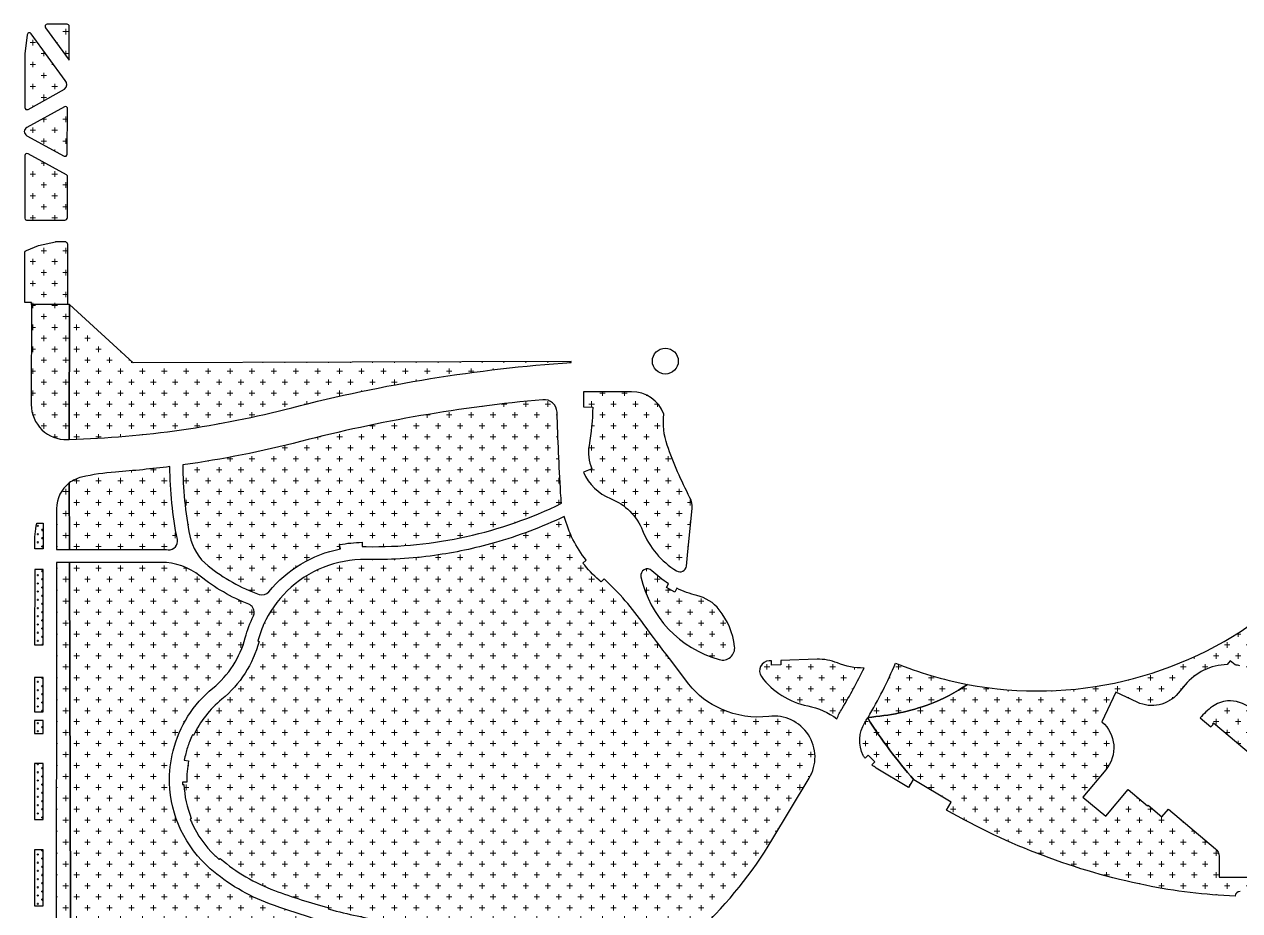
# Model space of a CAD drawing. Extents: x 833959 to 834488, y 817758 to 818392.
# Drawn here: x 833959.4 to 834241.1, y 817899.7 to 818105.2 of the extents above; entities that cross this region are included whole.
import ezdxf

# ---------------------------------------------------------------- set-up
doc = ezdxf.new("R2010")
doc.units = 0
for name, color, linetype, lineweight, plot in [('000-helpline 23a', 30, 'Continuous', 30, False), ('000-helpline 23b', 30, 'Continuous', 30, False), ('000-helpline 24a', 30, 'Continuous', 30, False)]:
    doc.layers.add(name, color=color, linetype=linetype, lineweight=lineweight, plot=plot)
for name, color, linetype, lineweight in [('010-grass2-h 23a', 4, 'Continuous', 15), ('010-grass2-h 23b', 4, 'Continuous', 15), ('010-grass2-h 24a', 4, 'Continuous', 15)]:
    doc.layers.add(name, color=color, linetype=linetype, lineweight=lineweight)
pattern_1 = [(0, (0, -1.629814505577087e-09), (2.54, 2.54), [1.27, -3.81]), (90, (0.6350000000093132, -0.6350000016391277), (-2.54, 2.54), [1.27, -3.81])]
pattern_2 = [(0, (0, 0), (0.9524999999999999, 0.9524999999999999), [0.47625, -1.42875]), (90, (0.2381250000000819, -0.238125), (-0.9524999999999999, 0.9524999999999999), [0.47625, -1.42875])]
pattern_3 = [(0, (0, 0), (2.54, 2.54), [1.27, -3.81]), (90, (0.635, -0.635), (-2.54, 2.54), [1.27, -3.81])]

msp = doc.modelspace()

# ---------------------------------------------------------------- hatches: boundary and pattern name
at = {"layer": '010-grass2-h 23a'}
h = msp.add_hatch(dxfattribs=at)
h.set_pattern_fill('CROSS', color=256, scale=0.4)
h.set_pattern_definition(pattern_1)
edge = h.paths.add_edge_path()
edge.add_line((833969.8901448178, 818040.2268672076), (833969.8378455972, 818008.936613186))
edge.add_arc((833962.6144348505, 818243.5452174101), 234.7197793940079, 271.7635339737267, 284.5078058802615)
edge.add_arc((834110.3896029535, 817672.4620159335), 355.1730272383944, 93.90925180999989, 104.50780588098061, ccw=False)
edge.add_line((834086.175187991, 818026.8086560837), (834086.1754484636, 818027.0514525907))
edge.add_line((834086.1754484636, 818027.0514525907), (833984.6410001661, 818026.6999998555))
edge.add_line((833984.6410001661, 818026.6999998555), (833969.8901448178, 818040.2268672076))
h = msp.add_hatch(dxfattribs=at)
h.set_pattern_fill('CROSS', color=256, scale=0.4)
h.set_pattern_definition(pattern_1)
edge = h.paths.add_edge_path()
edge.add_line((834113.2172275367, 817982.945872894), (834114.1983792324, 817992.9215811306))
edge.add_arc((834109.7199880198, 817993.3620492186), 4.499999998895121, 354.3827920497112, 387.5821990072514)
edge.add_arc((834194.3076760637, 818037.5499665457), 90.93400340830352, 199.2164890172184, 207.5821990105591, ccw=False)
edge.add_arc((834123.6533098292, 818012.9227114697), 16.11060358857663, 173.1520825138011, 199.2164889918528, ccw=False)
edge.add_arc((834100.1706943985, 818012.0248390745), 8.000000000396275, 20.63119513670317, 89.99999999749872)
edge.add_line((834100.1706943988, 818020.0248390749), (834089.0351879916, 818020.0248390748))
edge.add_line((834089.0351879916, 818020.0248390748), (834089.0351879789, 818016.4913341886))
edge.add_line((834089.0351879789, 818016.4913341886), (834091.1879472845, 818016.4368188251))
edge.add_arc((834031.6080887287, 818017.795540265), 59.59534939474272, 350.12012601316235, 358.69359353156534, ccw=False)
edge.add_arc((834099.5669375382, 818005.9594196543), 9.386524185359889, 170.120126025136, 203.792817724149)
edge.add_line((834090.9781717266, 818002.1726085797), (834088.9953335411, 818001.3406991415))
edge.add_arc((834099.5669375224, 818005.9594196522), 11.53652416865866, 203.600456457235, 248.3924414185176)
edge.add_arc((834090.4495707909, 817982.9404525645), 13.222296924069, 21.632900164659986, 68.39244141308399, ccw=False)
edge.add_arc((834120.6760827703, 817994.9280571847), 19.29454011421547, 201.6329001729558, 238.5632522395453)
edge.add_arc((834111.3952164165, 817979.7454626237), 1.499999999831787, 238.5632522467084, 354.3827920560469)
edge.add_line((834112.8880134874, 817979.5986399278), (834113.2172275367, 817982.945872894))
h = msp.add_hatch(dxfattribs=at)
h.set_pattern_fill('CROSS', color=256, scale=0.4)
h.set_pattern_definition(pattern_1)
edge = h.paths.add_edge_path()
edge.add_arc((834111.2347736496, 817998.07488738), 27.54904290117385, 183.1021841953297, 188.2154165352764, ccw=False)
edge.add_arc((835049.3495646078, 818048.9172361532), 967.0405572020614, 181.9930378101452, 183.1021842300024, ccw=False)
edge.add_arc((834079.8958233639, 818015.181110041), 3.000000000006254, 1.993037807594769, 95.08456069702059)
edge.add_arc((834110.3896029248, 817672.4620158703), 347.0730272792833, 95.08456069626449, 104.5078058768603)
edge.add_arc((833962.6144357176, 818243.5452182698), 242.8197800222167, 277.9432285328537, 284.5078056270088, ccw=False)
edge.add_arc((834079.3391652717, 818002.8852625109), 83.16919417285472, 179.8829447856548, 191.2849121901138)
edge.add_arc((834009.524844014, 817988.9541019296), 11.97848770199162, 191.284912184214, 231.2642629975855)
edge.add_arc((834027.3122508666, 818011.128057145), 40.40516764251503, 231.2642630120054, 250.5867708248381)
edge.add_arc((834014.5471832533, 817974.9063792357), 1.999999998849141, 250.5867707827352, 320.776254028936)
edge.add_arc((834038.1291472059, 817955.6571188292), 28.44081224482135, 101.06632377729028, 140.7762540739742, ccw=False)
edge.add_line((834032.6700707277, 817983.5690926962), (834032.4809516157, 817984.5510468509))
edge.add_arc((834038.2689515528, 817954.1520282071), 30.94513334558575, 91.03785816383322, 100.78013397451878, ccw=False)
edge.add_line((834037.7084407572, 817985.0920848558), (834037.7246362164, 817984.095054268))
edge.add_arc((834038.1291471965, 817955.657120948), 28.44081012646086, 88.98945256056788, 90.81493998605521, ccw=False)
edge.add_arc((834040.3845050207, 818083.5176149221), 99.43957366337477, 268.9894526595269, 295.9951915064587)
h = msp.add_hatch(dxfattribs=at)
h.set_pattern_fill('CROSS', color=256, scale=0.4)
h.set_pattern_definition(pattern_1)
edge = h.paths.add_edge_path()
edge.add_line((833969.8265210408, 817998.8611258223), (833969.8753214851, 817983.4443584158))
edge.add_line((833969.8753214851, 817983.4443584158), (833991.1174032096, 817983.4443584165))
edge.add_arc((833991.1174032073, 817965.998391646), 17.44596677052323, 84.64798363395357, 89.9999999927357, ccw=False)
edge.add_arc((833992.9312165164, 817985.3595823356), 1.999999999983006, 264.6479836250228, 372.2225951312756)
edge.add_arc((834079.168824157, 818002.8764054981), 85.99883047184308, 180.1470789036934, 191.4646436234129, ccw=False)
edge.add_arc((833962.6144356314, 818243.5452191916), 242.8197809474735, 274.2357883619401, 277.2291246263931, ccw=False)
edge.add_arc((833984.4201590823, 817949.1271611564), 52.40468022146548, 94.23591017938145, 102.9357553173503)
edge.add_arc((833974.3676341187, 817992.8921825327), 7.499999465421081, 102.933903030471, 127.2635188682925)
h = msp.add_hatch(dxfattribs=at)
h.set_pattern_fill('CROSS', color=256, scale=0.4)
h.set_pattern_definition(pattern_1)
edge = h.paths.add_edge_path()
edge.add_arc((834866.7998901538, 818531.8351847102), 950.5153025405905, 216.5334656395777, 217.1249404472532, ccw=False)
edge.add_arc((834046.6190000734, 817926.309381818), 68.99344702831904, 35.12015784112791, 46.85365347040069)
edge.add_line((834093.8011470132, 817976.6476450281), (834093.1184991819, 817975.9168975077))
edge.add_arc((834048.1544375045, 817927.7846467715), 65.86714206241095, 46.94909797880119, 47.50214524038068)
edge.add_arc((834111.4840679587, 817998.1403235073), 28.80156528708193, 218.2878786227358, 229.1665738840378, ccw=False)
edge.add_line((834088.8775041553, 817980.2944994582), (834089.6753222054, 817980.9243824941))
edge.add_arc((834111.2347736496, 817998.0748873949), 27.54904290403205, 194.6587489355138, 218.5021857334564, ccw=False)
edge.add_arc((834040.3845050223, 818083.51761493), 102.4395736713602, 285.84841168594835, 295.55985628627553, ccw=False)
edge.add_arc((834040.3845050182, 818083.5176149268), 102.4395736693259, 277.90983560089194, 285.8484116886386, ccw=False)
edge.add_arc((834040.3845050295, 818083.5176149283), 102.4395736692637, 268.9894526546077, 277.9098355945196, ccw=False)
edge.add_arc((834038.1291472082, 817955.6571188258), 25.44081224850255, 88.98945265953269, 134.4736121678421)
edge.add_arc((834038.1291472099, 817955.65711882), 25.44081225386154, 134.4736121614644, 156.0170968009687)
edge.add_arc((834038.1291472063, 817955.657118819), 25.44081225101352, 156.0170967955092, 165.1156818504687)
edge.add_line((834013.5419652755, 817962.1920566682), (834013.8318992015, 817962.1149961824))
edge.add_arc((833988.7467674199, 817968.7822823119), 25.95605017786086, 309.3249367343234, 345.1156818575728, ccw=False)
edge.add_arc((834020.457925451, 817930.0732030303), 24.083837536973, 129.3249367389756, 154.905849254781)
edge.add_line((833998.6473107563, 817940.2873264457), (833998.3756271255, 817940.4145585372))
edge.add_arc((834020.4579254513, 817930.0732030239), 24.38383754055536, 154.905849242485, 158.9722832059934)
edge.add_arc((834020.4579254538, 817930.0732030361), 24.38383753844721, 158.9722832348642, 165.7002042717944)
edge.add_arc((834031.9030267232, 817927.5439043473), 36.10101399925099, 166.2968945244851, 168.7796459796739)
edge.add_line((833996.4920441577, 817934.5685413857), (833997.4749034261, 817934.384184094))
edge.add_arc((834021.3278853189, 817930.0033030149), 24.25194557568384, 169.5929366621791, 181.219520210014)
edge.add_line((833997.0814330383, 817929.4871479871), (833996.0817471495, 817929.4620855893))
edge.add_arc((834020.4579263786, 817930.0732030655), 24.38383846690061, 181.4361200279557, 182.6800764858197)
edge.add_line((833996.1007590776, 817928.9330366518), (833996.4004309358, 817928.9470643823))
edge.add_arc((834020.4579254469, 817930.0732030285), 24.08383753482084, 182.6800765025138, 201.9256673104069)
edge.add_line((833998.116094277, 817921.0802162956), (833997.8377935564, 817920.9681952765))
edge.add_arc((834020.4579253003, 817930.0732029595), 24.38383737277992, 201.9256672892996, 204.2756372469052)
edge.add_arc((834020.4579254519, 817930.0732030277), 24.3838375389975, 204.2756372466037, 226.1095824658467)
edge.add_arc((834020.4579254348, 817930.073203022), 24.38383752303266, 226.1095824855331, 229.0984598632304)
edge.add_arc((834031.7149974814, 817943.0680165744), 41.57647694586802, 229.0984598443152, 229.3848672494115)
edge.add_line((834004.649761606, 817911.507337839), (834004.8450540253, 817911.7350676581))
edge.add_arc((834031.7149974733, 817943.0680165705), 41.27647693839028, 229.3848672556589, 249.6913870955247)
edge.add_arc((834066.7350184089, 818037.6957157154), 142.1764437956043, 249.6913870853029, 254.9950064516502)
edge.add_line((834029.9250781243, 817900.3670243701), (834029.8474071563, 817900.0772533921))
edge.add_arc((834066.7350184303, 818037.6957156891), 142.4764437740474, 254.9950064406015, 255.4477673726072)
edge.add_arc((834066.7351485598, 818037.6963335482), 142.4770745082398, 255.4477791512919, 260.7564132893081)
edge.add_arc((834066.7350183976, 818037.6957156328), 142.4764437086171, 260.7564250378667, 261.1470070716699)
edge.add_line((834044.807924455, 817896.9166704481), (834044.8540943902, 817897.2130963864))
edge.add_arc((834066.7350184238, 818037.6957157962), 142.1764438745103, 261.1470070713503, 262.1499038112265)
edge.add_arc((834031.4293957462, 817781.6237266246), 116.3179480006858, 73.12918075204999, 82.14990381945898, ccw=False)
edge.add_line((834065.1865916434, 817892.9355263237), (834065.0995271885, 817892.64843787))
edge.add_arc((834031.4293967183, 817781.6237298527), 116.0179446301001, 72.56242549955948, 73.12918074875648, ccw=False)
edge.add_arc((834031.4293957464, 817781.623726617), 116.0179480083873, 68.56893243385042, 72.56242552053658, ccw=False)
edge.add_arc((834031.4293957296, 817781.6237266371), 116.0179479958123, 67.7982058710395, 68.56893242245621, ccw=False)
edge.add_line((834075.2690720805, 817889.0399592773), (834075.3824330147, 817889.3177169033))
edge.add_arc((834031.4293957474, 817781.6237266222), 116.3179480032406, 64.633310872773, 67.7982058817218, ccw=False)
edge.add_arc((834068.0692488714, 817858.9030001153), 30.79271810835196, 35.550077890512284, 64.63331087173867, ccw=False)
edge.add_line((834093.1224401689, 817876.806326463), (834094.234087675, 817877.6690087364))
edge.add_line((834094.234087675, 817877.6690087364), (834095.296995342, 817878.4324207858))
edge.add_arc((833996.4584488559, 818021.3723428189), 173.7840026651413, 304.6626624340442, 313.5199834955916)
edge.add_arc((834048.3685715189, 817966.7089460257), 98.40000049093955, 313.5198781011374, 328.9996020337832)
edge.add_line((834132.7134823144, 817916.0286133558), (834141.3419675214, 817930.388597416))
edge.add_arc((834133.1989122856, 817935.2815159141), 9.500000000086743, 328.9996004427167, 457.0662895853705)
edge.add_arc((834129.5411650809, 817964.7891250799), 20.23345108274759, 245.12551448612982, 277.0663156620707, ccw=False)
edge.add_arc((834127.9247274727, 817963.3037119102), 18.22535754548031, 217.5733102032908, 247.77245006497992, ccw=False)
edge.add_line((834113.4797869847, 817952.1903257493), (834108.9337852253, 817958.1468482737))
edge.add_line((834108.9337852253, 817958.1468482737), (834108.933811424, 817958.1468136633))
h = msp.add_hatch(dxfattribs=at)
h.set_pattern_fill('CROSS', color=256, scale=0.4)
h.set_pattern_definition(pattern_1)
edge = h.paths.add_edge_path()
edge.add_line((833969.8848499035, 817980.4443584158), (833970.140150192, 817900.0636671645))
edge.add_line((833970.140150192, 817900.0636671645), (833970.2493557174, 817865.6805658772))
edge.add_arc((833975.5112351524, 817897.5504573238), 32.30135223179577, 260.6247566282116, 278.6725090640307)
edge.add_arc((833969.2864671055, 817927.4557377128), 62.82483836021012, 280.1722541925981, 304.2933281164588)
edge.add_arc((833969.2864672854, 817927.4557374638), 62.82483805311634, 304.2933281088945, 305.5093460976162)
edge.add_arc((833967.9824509262, 817929.1829461238), 64.98826723962485, 305.5607205031423, 311.5306547620104)
edge.add_line((834011.0710150586, 817880.5326581511), (834026.5556639921, 817894.7125809366))
edge.add_arc((834025.2049570951, 817896.1875693704), 2.000000000320961, 312.4816035171094, 433.6439977745291)
edge.add_arc((834066.7350184041, 818037.695715691), 145.4764437709133, 249.691387083314, 253.6439977630591, ccw=False)
edge.add_arc((834031.714997472, 817943.0680165663), 44.57647693392978, 229.0984598499946, 249.69138709310369, ccw=False)
edge.add_arc((834020.4579254513, 817930.0732030275), 27.38383753830894, 181.6790055750395, 229.0984598478483, ccw=False)
edge.add_arc((834020.4579254476, 817930.0732030297), 27.38383753460909, 165.9160348601629, 181.6790055798939, ccw=False)
edge.add_arc((834020.45792545, 817930.0732030299), 27.38383753690795, 129.3249367370425, 165.9160348618802, ccw=False)
edge.add_arc((833988.7467674233, 817968.7822823102), 22.65605017405467, 309.3249367295669, 345.1156818601808)
edge.add_arc((834038.2003979504, 817955.6340339314), 28.5156023349113, 154.2026162050341, 165.1076281603378, ccw=False)
edge.add_arc((834010.7049148766, 817968.8690275237), 1.999999999230334, 335.6289356543089, 391.497028129399)
edge.add_arc((834010.7049148735, 817968.8690275245), 2.000000001419562, 31.49702806244802, 68.54571781817911)
edge.add_arc((834027.3122492045, 818011.1280556599), 43.40516504109475, 231.2697260097547, 248.5457178899706, ccw=False)
edge.add_arc((833991.1174032073, 817965.9983916897), 14.44596672672052, 51.26972601555923, 89.99999999076546)
edge.add_line((833991.1174032097, 817980.4443584165), (833969.8848499035, 817980.4443584158))
h = msp.add_hatch(dxfattribs=at)
h.set_pattern_fill('CROSS', color=256, scale=0.4)
h.set_pattern_definition(pattern_1)
edge = h.paths.add_edge_path()
edge.add_arc((834103.8146138173, 817977.4376158259), 1.500000000318138, 46.04895059653448, 192.2823123130521)
edge.add_arc((834127.3973571381, 817982.5718596353), 25.63516608680089, 192.2823123146963, 254.3653844500934)
edge.add_arc((834121.2521410836, 817960.6133962561), 2.833021575071829, 254.3653844428306, 366.9771251811417)
edge.add_arc((834107.209552383, 817958.8948737854), 16.98037528149279, 6.977125188840871, 38.48554793767844)
edge.add_arc((834113.0715768726, 817963.5414816693), 9.500128890556171, 38.55090058731992, 76.38043275072052)
edge.add_arc((834120.6760826838, 817994.9280574431), 22.79454013449913, 243.95989117141812, 256.3805627528101, ccw=False)
edge.add_line((834110.6692744787, 817974.4474605405), (834110.1691192351, 817973.5531395366))
edge.add_line((834110.1691192351, 817973.5531395366), (834108.259105097, 817974.6213282323))
edge.add_line((834108.259105097, 817974.6213282323), (834108.7513407299, 817975.5014882847))
edge.add_arc((834120.6760826779, 817994.9280574275), 22.79454011794643, 226.0489506027285, 238.4568684616669, ccw=False)
h = msp.add_hatch(dxfattribs=at)
h.set_pattern_fill('CROSS', color=256, scale=0.4)
h.set_pattern_definition(pattern_1)
edge = h.paths.add_edge_path()
edge.add_arc((834153.9088838997, 817971.9452116168), 15.9999999954755, 247.91625791344978, 270.5522200800549, ccw=False)
edge.add_arc((834143.5323508799, 817946.3700759728), 11.60000001762626, 67.91625799610809, 91.8119842396602)
edge.add_line((834143.1655609717, 817957.9642756248), (834134.7680232615, 817957.6986141558))
edge.add_line((834134.7680232615, 817957.6986141558), (834134.7996430814, 817956.6991141874))
edge.add_line((834134.7996430814, 817956.6991141874), (834132.6123175884, 817956.6299167484))
edge.add_line((834132.6123175884, 817956.6299167484), (834132.5806977685, 817957.6294167168))
edge.add_line((834132.5806977685, 817957.6294167168), (834132.0696924082, 817957.6132507358))
edge.add_arc((834132.142417994, 817955.3144008083), 2.299999999992902, 91.81198425592835, 216.4050711472524)
edge.add_arc((834144.3498891088, 817964.3339571677), 17.47810004705117, 216.4519409999572, 258.9569407748592)
edge.add_arc((834137.8789269191, 817931.176726795), 16.30466593866312, 52.562780523051515, 78.9569900692893, ccw=False)
edge.add_arc((834161.0745733577, 817939.1059137103), 14.19999999291758, 148.4553293198998, 159.3099224659194, ccw=False)
edge.add_arc((834065.657147248, 817997.6801649824), 97.7617261347404, 328.455329296786, 334.7291888049452)
h = msp.add_hatch(dxfattribs=at)
h.set_pattern_fill('CROSS', color=256, scale=0.4)
h.set_pattern_definition(pattern_1)
edge = h.paths.add_edge_path()
edge.add_arc((834065.6571472156, 817997.6801650027), 103.961726173025, 329.2319378278039, 337.0230174127782)
edge.add_arc((834194.307866955, 818037.55046108), 86.93404959071042, 247.7359870166729, 259.2177484297816)
edge.add_arc((834154.7177758748, 817986.0970268078), 41.18804040483346, 290.7435597621675, 304.49588967942924, ccw=False)
edge.add_arc((834151.1207914253, 817997.2666420216), 52.91090228575637, 274.18900049017117, 290.1021494625005, ccw=False)
h = msp.add_hatch(dxfattribs=at)
h.set_pattern_fill('CROSS', color=256, scale=0.4)
h.set_pattern_definition(pattern_1)
edge = h.paths.add_edge_path()
edge.add_line((834164.3597428342, 817928.2655796903), (834156.8900142949, 817932.7538363121))
edge.add_arc((834161.7828687759, 817940.8969301163), 9.500000088265494, 231.5932217846905, 239.0000511955315, ccw=False)
edge.add_line((834155.8810840796, 817933.4525403444), (834156.5923800623, 817934.1567588435))
edge.add_line((834156.5923800623, 817934.1567588435), (834155.0526899827, 817935.711923001))
edge.add_line((834155.0526899827, 817935.711923001), (834154.3341843841, 817935.0005666227))
edge.add_arc((834161.7828687079, 817940.8969300333), 9.499999980318606, 213.377861861493, 218.365065815306, ccw=False)
edge.add_arc((834161.0745733785, 817939.1059136998), 8.000000016002323, 148.4553293083108, 205.4317556523297, ccw=False)
edge.add_arc((834065.6571491339, 817997.6801638412), 103.9617239306163, 328.4553292924261, 329.1469079995699)
edge.add_arc((834248.4812461475, 818003.0822804311), 110.4715227963083, 212.1081368121203, 221.4099200713098)
edge.add_line((834165.6279840462, 817930.01180549), (834165.4670730468, 817930.1084903768))
edge.add_line((834165.4670730468, 817930.1084903768), (834164.3597428342, 817928.2655796903))
at = {"layer": '010-grass2-h 23b'}
h = msp.add_hatch(dxfattribs=at)
h.set_pattern_fill('CROSS', color=256, scale=0.4)
h.set_pattern_definition([(0, (0, 0), (2.54, 2.54), [1.27, -3.81]), (90, (0.6350000000093132, -0.6350000000093132), (-2.54, 2.54), [1.27, -3.81])])
edge = h.paths.add_edge_path()
edge.add_line((834260.7859523887, 817980.2575313525), (834275.6459433512, 817963.3726151907))
edge.add_arc((828420.5549909718, 818396.5046154754), 5871.089625470362, 355.7224648095413, 355.7692347614558, ccw=False)
edge.add_arc((834267.7156862479, 817959.2123689478), 7.599999998171857, 307.5413350252659, 355.3277877674127, ccw=False)
edge.add_line((834272.3466217683, 817953.186222901), (834271.8526788471, 817954.0557172314))
edge.add_line((834271.8526788471, 817954.0557172314), (834270.026740753, 817953.0184370974))
edge.add_line((834270.026740753, 817953.0184370974), (834270.5206836743, 817952.1489427667))
edge.add_arc((834267.7156862475, 817959.2123689421), 7.599999993391051, 276.61559611342284, 291.65880394437096, ccw=False)
edge.add_arc((834271.3562446614, 817927.8227796324), 23.99999973123614, 96.615596109168, 101.6086075767871)
edge.add_line((834266.5268427712, 817951.3318601011), (834241.2047909369, 817956.4795216967))
edge.add_arc((834238.5851394662, 817943.5930976429), 13.14999995142404, 78.50905644553869, 83.5635101465202)
edge.add_line((834240.0592782443, 817956.6602095497), (834238.9411686736, 817957.6037757879))
edge.add_line((834238.9411686736, 817957.6037757879), (834238.2063653864, 817956.737641337))
edge.add_arc((834238.5851394609, 817943.5930975949), 13.14999999948668, 91.6505823529878, 140.0000015572646)
edge.add_line((834228.5116548045, 817952.0457543882), (834226.8651273869, 817950.0834993146))
edge.add_arc((834220.7750739248, 817955.1936606454), 7.949999999846455, 244.9558038181426, 320.0000015629244, ccw=False)
edge.add_line((834217.409701918, 817947.9911075389), (834212.4204425656, 817950.3223244714))
edge.add_line((834212.4204425656, 817950.3223244714), (834209.2193331158, 817943.4708813524))
edge.add_arc((834204.0070822531, 817937.4680005322), 7.949977182199647, -40.00016063148519, 49.03249293809603, ccw=False)
edge.add_line((834210.09710377, 817932.3578366284), (834204.7757542786, 817926.0160989043))
edge.add_line((834204.7757542786, 817926.0160989043), (834210.0997633279, 817921.5487251208))
edge.add_line((834210.0997633279, 817921.5487251208), (834215.3285279355, 817927.7801249636))
edge.add_line((834215.3285279355, 817927.7801249636), (834219.8098880256, 817924.0198175723))
edge.add_line((834219.8098880256, 817924.0198175723), (834219.9063063147, 817924.1347241276))
edge.add_line((834219.9063063147, 817924.1347241276), (834223.123692972, 817921.435016163))
edge.add_line((834223.123692972, 817921.435016163), (834224.602104913, 817923.1969188969))
edge.add_line((834224.602104913, 817923.1969188969), (834235.5268501099, 817914.0299691771))
edge.add_arc((834234.0795567748, 817912.2710720719), 2.277800918569485, 8.784979854681296e-09, 50.55103804446128, ccw=False)
edge.add_line((834236.3573576933, 817912.2710720722), (834236.3573576933, 817907.4750467805))
edge.add_line((834236.3573576933, 817907.4750467805), (834254.4473796426, 817907.4750467802))
edge.add_line((834254.4473796426, 817907.4750467802), (834254.7482175847, 817907.4094318039))
edge.add_line((834254.7482175847, 817907.4094318039), (834254.745033701, 817907.3918687623))
edge.add_arc((834254.5544555553, 817906.9296134535), 0.5000000001870574, -57.87160990729973, 67.5946756000875, ccw=False)
edge.add_arc((834246.4250821517, 817919.8746929853), 15.78600000073157, 270.81327985219343, 302.1283876266906, ccw=False)
edge.add_line((834246.6491476019, 817904.0902832499), (834241.2487789223, 817904.1290884215))
edge.add_arc((834241.2169613179, 817903.0155428948), 1.11399999992429, 88.36331921786194, 178.1128615071365)
edge.add_arc((834244.8563385704, 818030.385668361), 127.4221092593286, 258.44056765210837, 267.8624037781838, ccw=False)
edge.add_arc((834250.5558444349, 818057.8489760322), 155.4705013553127, 240.1581804128187, 258.4108310537472, ccw=False)
edge.add_line((834173.1926033435, 817922.9934766282), (834174.2502387607, 817924.8310426814))
edge.add_line((834174.2502387607, 817924.8310426814), (834165.6279840462, 817930.01180549))
edge.add_arc((834248.4812461475, 818003.0822804311), 110.4715227963181, 212.1081368121203, 221.4099200713098, ccw=False)
edge.add_arc((834065.6571047948, 817997.6801902499), 103.9617755384737, 329.1469080366767, 329.2319378318845)
edge.add_arc((834151.1207914258, 817997.2666420203), 52.91090228446979, 274.1890004897696, 290.1021494627404)
edge.add_arc((834154.7176032871, 817986.09735666), 41.18841000254508, 290.7436217632775, 304.4958276800027)
edge.add_arc((834194.3078698546, 818037.549640024), 86.93324357276299, 259.2176453175668, 307.4068276831297)
edge.add_arc((834194.4104501632, 818037.4275857465), 86.77397650382967, 307.401981503367, 310.6977168162266)
edge.add_line((834250.993000166, 817971.6389998561), (834260.7859523887, 817980.2575313525))
h = msp.add_hatch(dxfattribs=at)
h.set_pattern_fill('CROSS', color=256, scale=0.4)
h.set_pattern_definition(pattern_1)
edge = h.paths.add_edge_path()
edge.add_arc((834238.6531488582, 817940.0916230563), 8.253618882543408, 52.83080042364067, 92.37528479341356)
edge.add_arc((834239.1122429852, 817941.0115732332), 7.37025067589036, 96.24050963806116, 125.7993292236131)
edge.add_arc((834242.9543253839, 817935.437880495), 14.13906300923832, 125.2152966759305, 140.9065395110617)
edge.add_line((834231.9807386382, 817944.3537930514), (834234.468096215, 817942.2666523436))
edge.add_line((834234.468096215, 817942.2666523436), (834234.9823260661, 817942.8794877041))
edge.add_line((834234.9823260661, 817942.8794877041), (834234.8291176434, 817943.0080448176))
edge.add_line((834234.8291176434, 817943.0080448176), (834235.0380236148, 817943.2570092606))
edge.add_line((834235.0380236148, 817943.2570092606), (834247.6908305185, 817932.6400449002))
edge.add_line((834247.6908305185, 817932.6400449002), (834248.519333494, 817935.2035304628))
edge.add_arc((834271.35624469, 817927.8227793685), 23.99999999355162, 151.8865042842187, 162.089482281544, ccw=False)
edge.add_line((834250.1878631627, 817939.132050928), (834243.6397446941, 817946.6685590168))
at = {"layer": '010-grass2-h 24a'}
h = msp.add_hatch(dxfattribs=at)
h.set_pattern_fill('CROSS', color=256, scale=0.4)
h.set_pattern_definition(pattern_3)
edge = h.paths.add_edge_path()
edge.add_line((833969.3146465165, 818105.2269998409), (833964.7321998578, 818105.2269998408))
edge.add_arc((833964.7321998576, 818104.7124050137), 0.5145948270801455, 89.99999997407627, 216.2028746282894)
edge.add_line((833964.3169575041, 818104.4084615585), (833969.8146465162, 818096.8976127943))
edge.add_line((833969.8146465162, 818096.8976127943), (833969.8146465165, 818104.7269998409))
edge.add_arc((833969.3146465165, 818104.7269998409), 0.5, 0, 90)
h = msp.add_hatch(dxfattribs=at)
h.set_pattern_fill('CROSS', color=256, scale=0.4)
h.set_pattern_definition(pattern_3)
edge = h.paths.add_edge_path()
edge.add_arc((833960.5755004663, 818102.747731992), 0.5000000000246696, 36.20287461526439, 172.9999999758847)
edge.add_line((833960.0792273906, 818102.808666664), (833959.5349350489, 818098.3757612802))
edge.add_line((833959.5349350489, 818098.3757612802), (833959.5349350508, 818085.9351542891))
edge.add_arc((833960.0349350506, 818085.935154289), 0.4999999998835847, 179.9999999866598, 298.72953107797)
edge.add_line((833960.2752728143, 818085.4967050226), (833968.7594490823, 818090.1473410375))
edge.add_arc((833967.7109775242, 818091.2598149134), 1.528689220448252, 313.3035244994452, 398.501959390883)
edge.add_line((833968.907309633, 818092.2114872405), (833960.9789658061, 818103.0430550687))
h = msp.add_hatch(dxfattribs=at)
h.set_pattern_fill('CROSS', color=256, scale=0.4)
h.set_pattern_definition(pattern_3)
edge = h.paths.add_edge_path()
edge.add_arc((833968.9473858961, 818085.6414183878), 0.5000000002328409, 359.9999884340351, 478.7295310044021)
edge.add_line((833968.7070481328, 818086.0798676548), (833960.0007987295, 818081.3080183507))
edge.add_arc((833960.4724479322, 818080.3532648201), 1.064897776688742, 116.2894181692367, 243.7105818531589)
edge.add_line((833960.0007987298, 818079.3985112892), (833968.6280248695, 818074.6699789151))
edge.add_arc((833968.8683626329, 818075.1084281818), 0.5000000000225734, 241.2704689646629, 359.9999883806743)
edge.add_line((833969.3683626329, 818075.1084280804), (833969.4473858963, 818085.6414182868))
h = msp.add_hatch(dxfattribs=at)
h.set_pattern_fill('CROSS', color=256, scale=0.4)
h.set_pattern_definition(pattern_3)
edge = h.paths.add_edge_path()
edge.add_arc((833960.0349350527, 818074.7683527655), 0.5000000000686998, 61.27046898277326, 179.9985530537731)
edge.add_line((833959.5349350527, 818074.7683653925), (833959.5349350547, 818060.285956409))
edge.add_arc((833959.9881257224, 818060.2704014304), 0.453457537836499, 178.0341941123533, 257.9111087508709)
edge.add_line((833959.8931585718, 818059.8269998304), (833968.7639213648, 818059.821968378))
edge.add_arc((833968.7639213647, 818060.4963323195), 0.6743639414198697, 270.000000009891, 350.8304350225295)
edge.add_line((833969.4296676453, 818060.388867835), (833969.4521065396, 818069.79718783))
edge.add_arc((833968.9584960131, 818069.8768662335), 0.4999999999167686, 350.8304350086895, 421.270468976361)
edge.add_line((833969.1988337764, 818070.3153155003), (833960.2752728161, 818075.2068020323))
h = msp.add_hatch(dxfattribs=at)
h.set_pattern_fill('CROSS', color=256, scale=0.4)
h.set_pattern_definition(pattern_3)
edge = h.paths.add_edge_path()
edge.add_line((833959.5349350574, 818040.2269998565), (833959.5349350563, 818052.3477583112))
edge.add_arc((833959.9881257217, 818052.3633132895), 0.453457535501576, 102.08889097890648, 181.9658058683367, ccw=False)
edge.add_line((833959.8931585737, 818052.8067148877), (833962.6753354042, 818053.9435775754))
edge.add_line((833962.6753354042, 818053.9435775754), (833966.601754528, 818054.800596319))
edge.add_arc((833966.8150036603, 818053.8235984694), 0.9999999953152502, 89.95202074337368, 102.31282804599238, ccw=False)
edge.add_line((833966.8158410562, 818054.8235981141), (833968.9526376507, 818054.8218087701))
edge.add_arc((833968.7456162063, 818054.1792599027), 0.6750754960692786, 7.046413919172494, 72.14168958452882, ccw=False)
edge.add_line((833969.4155929264, 818054.2620736691), (833969.4410873576, 818040.2269998565))
edge.add_line((833969.4410873576, 818040.2269998565), (833959.5349350574, 818040.2269998565))
h = msp.add_hatch(dxfattribs=at)
h.set_pattern_fill('CROSS', color=256, scale=0.4)
h.set_pattern_definition(pattern_3)
edge = h.paths.add_edge_path()
edge.add_line((833961.0482526433, 818040.2269998565), (833961.0231574157, 818017.0276872776))
edge.add_arc((833969.123152677, 818017.0189253272), 8.100000000290894, 179.9380218670105, 271.6458111075652)
edge.add_arc((833962.6144360979, 818243.5451748138), 234.7197367795459, 271.6458111029957, 271.7635339893698)
edge.add_line((833969.8378455972, 818008.936613186), (833969.8901450394, 818040.2269998565))
edge.add_line((833969.8901450394, 818040.2269998565), (833961.0482526433, 818040.2269998565))
h = msp.add_hatch(dxfattribs=at)
h.set_pattern_fill('CROSS', color=256, scale=0.4)
h.set_pattern_definition(pattern_1)
edge = h.paths.add_edge_path()
edge.add_arc((833974.3676341184, 817992.8921825327), 7.499999465236789, 127.2635188668769, 179.9748466340542)
edge.add_line((833966.8676353759, 817992.8954751003), (833966.8634867873, 817983.4443584158))
edge.add_line((833966.8634867873, 817983.4443584158), (833969.8753214851, 817983.4443584158))
edge.add_line((833969.8753214851, 817983.4443584158), (833969.8265210408, 817998.8611258223))
h = msp.add_hatch(dxfattribs=at)
h.set_pattern_fill('CROSS', color=256, scale=0.15)
h.set_pattern_definition(pattern_2)
edge = h.paths.add_edge_path()
edge.add_line((833963.8161510247, 817989.5145655947), (833963.813647009, 817983.5944180889))
edge.add_line((833963.813647009, 817983.5944180889), (833961.8135525177, 817983.5952093856))
edge.add_line((833961.8135525177, 817983.5952093856), (833961.8139238536, 817984.4411687707))
edge.add_arc((833989.6639211674, 817984.4289439488), 27.8499999968666, 169.4769090846607, 179.9748498844067, ccw=False)
edge.add_line((833962.2823196115, 817989.5152388737), (833963.8161510247, 817989.5145655947))
h = msp.add_hatch(dxfattribs=at)
h.set_pattern_fill('CROSS', color=256, scale=0.4)
h.set_pattern_definition(pattern_1)
edge = h.paths.add_edge_path()
edge.add_line((833969.8848499035, 817980.4443584158), (833966.8621699307, 817980.4443584165))
edge.add_line((833966.8621699307, 817980.4443584165), (833966.8180193335, 817879.8625768583))
edge.add_line((833966.8180193335, 817879.8625768583), (833966.915470715, 817866.4138199065))
edge.add_arc((833975.5112351646, 817897.5504573204), 32.30135223044812, 254.5669854262215, 260.6247566060473)
edge.add_line((833970.2493557176, 817865.6805658772), (833970.140150192, 817900.0636671645))
edge.add_line((833970.140150192, 817900.0636671645), (833969.8848499035, 817980.4443584158))
h = msp.add_hatch(dxfattribs=at)
h.set_pattern_fill('CROSS', color=256, scale=0.15)
h.set_pattern_definition(pattern_2)
h.paths.add_polyline_path([(833963.8114381023, 817978.7778110498), (833961.8114382948, 817978.7786889541), (833961.8037827564, 817961.3382122392), (833963.803782564, 817961.3373343347)])
h = msp.add_hatch(dxfattribs=at)
h.set_pattern_fill('CROSS', color=256, scale=0.15)
h.set_pattern_definition(pattern_2)
h.paths.add_polyline_path([(833963.8004655, 817953.7805600067), (833961.8004656926, 817953.7814379112), (833961.7969540604, 817945.7814074531), (833963.796953868, 817945.7805295488)])
h = msp.add_hatch(dxfattribs=at)
h.set_pattern_fill('CROSS', color=256, scale=0.15)
h.set_pattern_definition(pattern_2)
h.paths.add_polyline_path([(833963.796076303, 817943.7813035462), (833961.7960761101, 817943.7813035462), (833961.7947565522, 817940.775150837), (833963.794756745, 817940.7751508369)])
h = msp.add_hatch(dxfattribs=at)
h.set_pattern_fill('CROSS', color=256, scale=0.15)
h.set_pattern_definition(pattern_2)
h.paths.add_polyline_path([(833963.7916864274, 817933.7805020508), (833961.7916866201, 817933.781379955), (833961.7859803095, 817920.7815398471), (833963.785980502, 817920.7815398473)])
h = msp.add_hatch(dxfattribs=at)
h.set_pattern_fill('CROSS', color=256, scale=0.15)
h.set_pattern_definition(pattern_2)
h.paths.add_polyline_path([(833963.7829077651, 817913.7813781144), (833961.7829075722, 817913.7813781144), (833961.7772010951, 817900.7811585792), (833963.7772009025, 817900.7802806747)])

# ---------------------------------------------------------------- linework, layer by layer
at = {"layer": '000-helpline 23a'}
for points in [[(833969.8901448178, 818040.2268672076), (833969.8378455972, 818008.936613186, 0.05566476337747078), (834021.4145328786, 818016.3098255569, -0.04627791068737341), (834086.175187991, 818026.8086560837), (834086.1754484636, 818027.0514525907), (833984.6410001661, 818026.6999998555)], [(834113.2172275367, 817982.945872894), (834114.1983792324, 817992.9215811306, 0.1458815804236091), (834113.7085516609, 817995.4456422861, -0.03651851665846314), (834108.4403618856, 818007.6200929794, -0.1142202917925171), (834107.6576370713, 818014.8436490041, 0.3122735048679749), (834100.1706943988, 818020.0248390749), (834089.0351879916, 818020.0248390748), (834089.0351879789, 818016.4913341886), (834091.1879472845, 818016.4368188251, -0.0374262691002438), (834090.3196187156, 818007.5699881485, 0.1479912614094639), (834090.9781717266, 818002.1726085797), (834088.9953335411, 818001.3406991415, 0.1979689889329011), (834095.3186447121, 817995.2335911018, -0.2069059456359676), (834102.7405545638, 817987.8149631904, 0.1625484003870013), (834110.6128809677, 817978.4656379306, 0.5532801569599144), (834112.8880134874, 817979.5986399278)], [(834083.9684440403, 817994.1382600918, -0.02231438751348602), (834083.7261008944, 817996.5840191708, -0.004839602011752067), (834082.8940085451, 818015.2854442128, 0.4301070441310849), (834079.6299456826, 818018.1693049909, 0.04113984967210212), (834023.4436792582, 818008.4681060272, -0.02865120706006458), (833996.1701446665, 818003.0551769646, 0.04979155472630882), (833997.7779457166, 817986.6100567041, 0.1762340818223008), (834002.0295531543, 817979.6103991006, 0.08451068079780556), (834013.8824254399, 817973.0200873588, 0.3162079953576161), (834016.0965482135, 817973.6416783953, -0.1750222522067137), (834032.6700707277, 817983.5690926962), (834032.4809516157, 817984.5510468509, -0.04253432015818667), (834037.7084407572, 817985.0920848558), (834037.7246362164, 817984.095054268, -0.007965359960004), (834038.6307425674, 817984.0935075457, 0.1183831909403575)], [(833969.8265210408, 817998.8611258223), (833969.8753214851, 817983.4443584158), (833991.1174032096, 817983.4443584165, -0.02335682275007142), (833992.7446674666, 817983.3683014784, 0.5071896728256313), (833994.885881477, 817985.7830028019, -0.04942237226284653), (833993.1702770316, 818002.6556457856, -0.01306163608178302), (833980.5493790642, 818001.3886916656, 0.03797847934036098), (833972.6889327725, 818000.2018989275, 0.1065585643951723)], [(833969.8848499035, 817980.4443584158), (833970.140150192, 817900.0636671645), (833970.2493557174, 817865.6805658772, 0.07891136014227723), (833980.3818435248, 817865.6184274778, 0.1056383855344568), (834004.6838562961, 817875.5521236433, 0.005305929208228173), (834005.7773790042, 817876.31501359, 0.02605464552075097), (834011.0710150586, 817880.5326581511), (834026.5556639921, 817894.7125809366, 0.5841327238192), (834025.7681665166, 817898.1066303775, -0.0172482277545837), (834016.2435438809, 817901.262557358, -0.09009619530510284), (834002.5280530035, 817909.3755163855, -0.2099104255807688), (833993.0858447974, 817929.2708570932, -0.06888759422743511), (833993.8972418065, 817936.7368838922, -0.1610293784179892), (834003.1043053822, 817951.2563668349, 0.1574486244336794), (834010.6426260143, 817962.9626615276, -0.04761803294381618), (834012.5266992192, 817968.043738601, 0.2487167562699318), (834012.4102494052, 817969.9139362002, 0.1630784333695502), (834011.4364322847, 817970.7304469513, -0.07552383775640976), (834000.1555935577, 817977.2676893546, 0.1706200202006592), (833991.1174032097, 817980.4443584165)], [(834104.855679142, 817978.5175153539, 0.7415380218387384), (834102.3489468789, 817977.1185226949, 0.2777149311030527), (834120.488637034, 817957.8851967013, 0.5351381575595294), (834124.0641833626, 817960.9575320805, 0.1383542144272105), (834120.5011984315, 817969.4620536374, 0.1665780686338676), (834115.308610571, 817972.7744730139, -0.05424852587431402), (834110.6692744787, 817974.4474605405), (834110.1691192351, 817973.5531395366), (834108.259105097, 817974.6213282323), (834108.7513407299, 817975.5014882847, -0.05419271366203179)], [(834154.0630904497, 817955.945954753, -0.09909044012012178), (834147.8935024345, 817957.1190460409, 0.1046442510165062), (834143.1655609717, 817957.9642756248), (834134.7680232615, 817957.6986141558), (834134.7996430814, 817956.6991141874), (834132.6123175884, 817956.6299167484), (834132.5806977685, 817957.6294167168), (834132.0696924082, 817957.6132507358, 0.6043882350210571), (834130.291283069, 817953.9493735231, 0.1876191476714495), (834141.0020174384, 817947.179490212, -0.1156783438875089), (834147.7903990775, 817944.1229560154, -0.04739754286295489), (834148.9728713097, 817946.5348306799, 0.02738171645336953)], [(834154.9857600132, 817944.4970902089, 0.03400809936869029), (834161.3707317014, 817957.0975301233, 0.05014059101015299), (834178.0445036805, 817952.1512105374, -0.06007798419648425), (834169.3059999996, 817947.5789999986, -0.06954600989975525)], [(834164.3597428342, 817928.2655796903), (834156.8900142949, 817932.7538363121, -0.03232964674359089), (834155.8810840796, 817933.4525403444), (834156.5923800623, 817934.1567588435), (834155.0526899827, 817935.711923001), (834154.3341843841, 817935.0005666227, -0.0217642178227397), (834153.8497939975, 817935.6704278316, -0.2538581554644222), (834154.2567130536, 817943.2912190467, 0.003017590528280947), (834154.9067352996, 817944.3645806421, 0.0406089866054908), (834165.6279840462, 817930.01180549), (834165.4670730468, 817930.1084903768)]]:
    msp.add_lwpolyline(points, format="xyb", close=True, dxfattribs=at)
msp.add_lwpolyline([(834116.1274213882, 817895.3556114084, 0.06764593709848293), (834132.7134823144, 817916.0286133558), (834141.3419675214, 817930.388597416, 0.6252740307764479), (834132.030244998, 817944.7093585503, -0.140277438718148), (834121.0303310342, 817946.4327025921, -0.1325365708130055), (834113.4797869847, 817952.1903257493), (834108.9337852253, 817958.1468482737), (834108.933811424, 817958.1468136633, -0.002580801438952177), (834103.0520084826, 817966.0008329723, 0.05124181128848712), (834093.8011470132, 817976.6476450281), (834093.1184991819, 817975.9168975077, 0.00241312859244388), (834092.6518154066, 817976.3486639375, -0.04750294496256244), (834088.8775041553, 817980.2944994582), (834089.6753222054, 817980.9243824941, -0.104413602371921), (834084.5824465991, 817991.1032858769, -0.04239955101405744), (834068.3600528694, 817984.9720164661, -0.03465243278930197), (834054.4816837654, 817982.052666275, -0.03894218050481961), (834038.5778331755, 817981.0939741497, 0.2011094234618249), (834020.305805174, 817973.8110001353, 0.09427903874373937), (834014.8847220615, 817965.9978938226, 0.03972093680718496), (834013.5419652755, 817962.1920566682), (834013.8318992015, 817962.1149961824, -0.1574486244006509), (834005.1955734944, 817948.7036040797, 0.11208364014109), (833998.6473107563, 817940.2873264457), (833998.3756271255, 817940.4145585372, 0.01774502757132437), (833997.6978818522, 817938.8226000641, 0.02936452921854381), (833996.8295818146, 817936.0959025944, 0.01083347064071581), (833996.4920441577, 817934.5685413857), (833997.4749034261, 817934.384184094, 0.05077410559796226), (833997.0814330383, 817929.4871479871), (833996.0817471495, 817929.4620855893, 0.005427837288253102), (833996.1007590776, 817928.9330366518), (833996.4004309358, 817928.9470643823, 0.08417267965293622), (833998.116094277, 817921.0802162956), (833997.8377935564, 817920.9681952765, 0.01025403763607332), (833998.2301513441, 817920.0483543336, 0.0955578306879668), (834003.55306663, 817912.5005742733, 0.01304217720379761), (834004.492336396, 817911.6430239943, 0.00124968870581083), (834004.649761606, 817911.507337839), (834004.8450540253, 817911.7350676581, 0.08883650431004048), (834017.388896776, 817904.357418703, 0.02314553686967016), (834029.9250781243, 817900.3670243701), (834029.8474071563, 817900.0772533921, 0.001975544817005424), (834030.9360318874, 817899.7900610081, 0.02316742967201062), (834043.848758715, 817897.0694160669, 0.001704237272191027)], format="xyb", dxfattribs=at)
at = {"layer": '000-helpline 23b', "color": 2}
for points in [[(834241.2487789223, 817904.1290884215, 0.412933813608944), (834240.1035655146, 817903.0522278342, -0.0411336911077966), (834219.3229492652, 817905.5480139506, -0.07981102810224383), (834173.1926033435, 817922.9934766282), (834174.2502387607, 817924.8310426814), (834165.6279840462, 817930.01180549, -0.04060898660548899), (834154.9067352996, 817944.3645806421, 0.0003710124891919369), (834154.9857600132, 817944.4970902089, 0.06954600990255395), (834169.3059999999, 817947.5789999986, 0.06007744118929242), (834178.0445036805, 817952.1512105374, 0.2134194717567771), (834247.1172509914, 817968.4948928879, 0.01438134946351097)], [(834241.2047909369, 817956.4795216967, 0.02205779107652788), (834240.0592782443, 817956.6602095497), (834238.9411686736, 817957.6037757879), (834238.2063653864, 817956.737641337, 0.2141505915553208), (834228.5116548045, 817952.0457543882), (834226.8651273869, 817950.0834993146, -0.3396693438294441), (834217.409701918, 817947.9911075389), (834212.4204425656, 817950.3223244714), (834209.2193331158, 817943.4708813524, -0.4092771359891615), (834210.09710377, 817932.3578366284), (834204.7757542786, 817926.0160989043), (834210.0997633279, 817921.5487251208), (834215.3285279355, 817927.7801249636), (834219.8098880256, 817924.0198175723), (834219.9063063147, 817924.1347241276), (834223.123692972, 817921.435016163), (834224.602104913, 817923.1969188969), (834235.5268501099, 817914.0299691771, -0.2242185404146375), (834236.3573576933, 817912.2710720722), (834236.3573576933, 817907.4750467805), (834254.4473796426, 817907.4750467802)]]:
    msp.add_lwpolyline(points, format="xyb", dxfattribs=at)
msp.add_lwpolyline([(834243.6397446941, 817946.6685590168, 0.1742783384011363), (834238.3110803763, 817948.3381504354, 0.1296946136039349), (834234.801028269, 817946.9893673662, 0.06857314385049887), (834231.9807386382, 817944.3537930514), (834234.468096215, 817942.2666523436), (834234.9823260661, 817942.8794877041), (834234.8291176434, 817943.0080448176), (834235.0380236148, 817943.2570092606), (834247.6908305185, 817932.6400449002), (834248.519333494, 817935.2035304628, -0.04454832435631732), (834250.1878631627, 817939.132050928)], format="xyb", close=True, dxfattribs=at)
at = {"layer": '000-helpline 24a', "color": 6}
for points in [[(833969.3146465165, 818105.2269998409), (833964.7321998578, 818105.2269998408, 0.6140190744349757), (833964.3169575041, 818104.4084615585), (833969.8146465162, 818096.8976127943), (833969.8146465165, 818104.7269998409, 0.414213562373095)], [(833960.9789658061, 818103.0430550687, 0.6795809623594855), (833960.0792273906, 818102.808666664), (833959.5349350489, 818098.3757612802), (833959.5349350508, 818085.9351542891, 0.5699824859693223), (833960.2752728143, 818085.4967050226), (833968.7594490823, 818090.1473410375, 0.3898758408109482), (833968.907309633, 818092.2114872405)], [(833969.4473858963, 818085.6414182868, 0.569982552442557), (833968.7070481328, 818086.0798676548), (833960.0007987295, 818081.3080183507, 0.6213630586379185), (833960.0007987298, 818079.3985112892), (833968.6280248695, 818074.6699789151, 0.569982418475826), (833969.3683626329, 818075.1084280804)], [(833960.2752728161, 818075.2068020323, 0.5699741209490907), (833959.5349350527, 818074.7683653925), (833959.5349350547, 818060.285956409, 0.3633621450447964), (833959.8931585718, 818059.8269998304), (833968.7639213648, 818059.821968378, 0.3680791424503489), (833969.4296676453, 818060.388867835), (833969.4521065396, 818069.79718783, 0.3174109551395842), (833969.1988337764, 818070.3153155003)], [(833959.5349350574, 818040.7269998564), (833959.5349350563, 818052.3477583112, -0.3633621462106222), (833959.8931585737, 818052.8067148877), (833962.6753354042, 818053.9435775754), (833966.601754528, 818054.800596319, -0.05398655368089324), (833966.8158410562, 818054.8235981141), (833968.9526376507, 818054.8218087701, -0.2919245108812786), (833969.4155929264, 818054.2620736691), (833969.4410873576, 818040.2269998565), (833961.0482526436, 818040.2269998565), (833961.0482526436, 818040.7269998564)], [(833961.0482526433, 818040.2269998565), (833961.0231574157, 818017.0276872776, 0.422970889516962), (833969.3557917454, 818008.9222668149, 0.0005136630382216718), (833969.8378455972, 818008.936613186), (833969.8901450394, 818040.2269998565)], [(833969.8265210408, 817998.8611258223, 0.2341397291832963), (833966.8676353759, 817992.8954751003), (833966.8634867873, 817983.4443584158), (833969.8753214851, 817983.4443584158)], [(833963.8161510247, 817989.5145655947), (833963.813647009, 817983.5944180889), (833961.8135525177, 817983.5952093856), (833961.8139238536, 817984.4411687707, -0.0458379711837864), (833962.2823196115, 817989.5152388737)], [(833969.8848499035, 817980.4443584158), (833966.8621699307, 817980.4443584165), (833966.8180193335, 817879.8625768583), (833966.915470715, 817866.4138199065, 0.02643817041275626), (833970.2493557176, 817865.6805658772), (833970.140150192, 817900.0636671645)]]:
    msp.add_lwpolyline(points, format="xyb", close=True, dxfattribs=at)
for points in [[(833963.8114381023, 817978.7778110498), (833961.8114382948, 817978.7786889541), (833961.8037827564, 817961.3382122392), (833963.803782564, 817961.3373343347)], [(833963.8004655, 817953.7805600067), (833961.8004656926, 817953.7814379112), (833961.7969540604, 817945.7814074531), (833963.796953868, 817945.7805295488)], [(833963.796076303, 817943.7813035462), (833961.7960761101, 817943.7813035462), (833961.7947565522, 817940.775150837), (833963.794756745, 817940.7751508369)], [(833963.7916864274, 817933.7805020508), (833961.7916866201, 817933.781379955), (833961.7859803095, 817920.7815398471), (833963.785980502, 817920.7815398473)], [(833963.7829077651, 817913.7813781144), (833961.7829075722, 817913.7813781144), (833961.7772010951, 817900.7811585792), (833963.7772009025, 817900.7802806747)]]:
    msp.add_lwpolyline(points, close=True, dxfattribs=at)
at = {"layer": 'Defpoints', "color": 8}
msp.add_circle((834108.001000166, 818027.1269998552), 3, dxfattribs=at)

doc.saveas('drawing.dxf')
